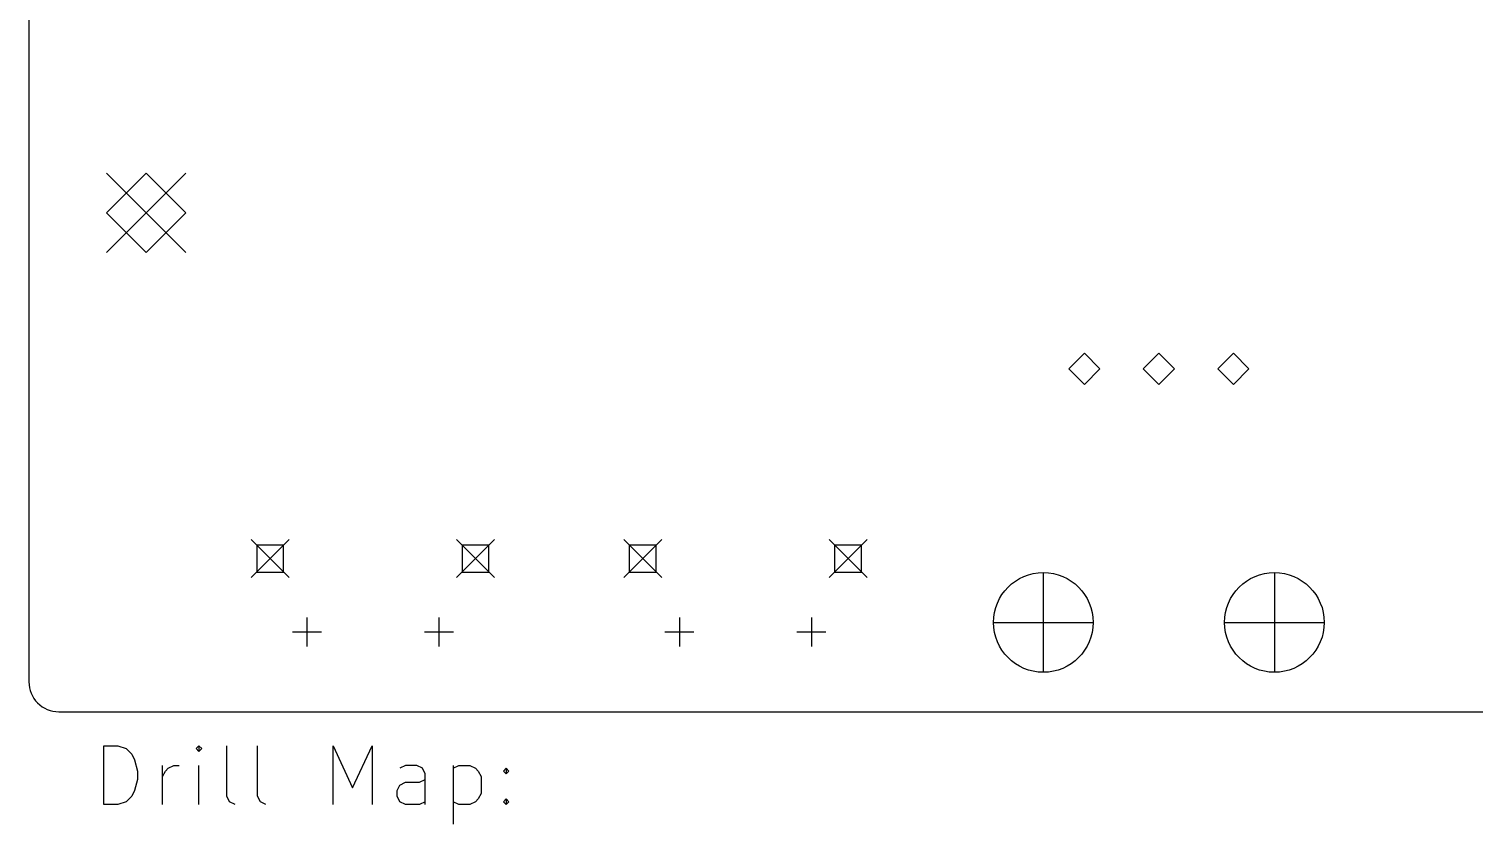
# Model space of a CAD drawing. Extents: x 8.78 to 12.8, y -7.54 to -3.15.
# Drawn here: x 8.858 to 10.798, y -6.411 to -5.344 of the extents above; entities that cross this region are included whole.
import ezdxf

# ---------------------------------------------------------------- set-up
doc = ezdxf.new("R2010")
doc.units = 0
doc.header["$MEASUREMENT"] = 0
doc.layers.add('BLACK', color=7, linetype='CONTINUOUS')

msp = doc.modelspace()

# ---------------------------------------------------------------- linework, layer by layer
at = {"layer": 'BLACK', "linetype": 'CONTINUOUS'}
for p, q in [((8.8583, -3.19), (8.8583, -6.22)), ((8.9626, -5.5374), (9.0689, -5.6437)), ((9.0689, -5.5374), (8.9626, -5.6437)), ((9.0157, -5.5374), (8.9626, -5.5906)), ((9.0689, -5.5906), (9.0157, -5.5374)), ((8.9626, -5.5906), (9.0157, -5.6437)), ((9.0157, -5.6437), (9.0689, -5.5906)), ((10.275, -5.779), (10.254, -5.8)), ((10.296, -5.8), (10.275, -5.779)), ((10.375, -5.779), (10.354, -5.8)), ((10.396, -5.8), (10.375, -5.779)), ((10.475, -5.779), (10.454, -5.8)), ((10.496, -5.8), (10.475, -5.779)), ((10.254, -5.8), (10.275, -5.821)), ((10.275, -5.821), (10.296, -5.8)), ((10.354, -5.8), (10.375, -5.821)), ((10.375, -5.821), (10.396, -5.8)), ((10.454, -5.8), (10.475, -5.821)), ((10.475, -5.821), (10.496, -5.8)), ((9.1567, -6.0291), (9.2077, -6.0801)), ((9.2077, -6.0291), (9.1567, -6.0801)), ((9.4323, -6.0291), (9.4833, -6.0801)), ((9.4833, -6.0291), (9.4323, -6.0801)), ((9.6567, -6.0291), (9.7077, -6.0801)), ((9.7077, -6.0291), (9.6567, -6.0801)), ((9.9323, -6.0291), (9.9833, -6.0801)), ((9.9833, -6.0291), (9.9323, -6.0801)), ((9.2002, -6.0365), (9.1642, -6.0365)), ((9.1642, -6.0365), (9.1642, -6.0726)), ((9.2002, -6.0726), (9.2002, -6.0365)), ((9.4758, -6.0365), (9.4398, -6.0365)), ((9.4398, -6.0365), (9.4398, -6.0726)), ((9.4758, -6.0726), (9.4758, -6.0365)), ((9.7002, -6.0365), (9.6642, -6.0365)), ((9.6642, -6.0365), (9.6642, -6.0726)), ((9.7002, -6.0726), (9.7002, -6.0365)), ((9.9758, -6.0365), (9.9398, -6.0365)), ((9.9398, -6.0365), (9.9398, -6.0726)), ((9.9758, -6.0726), (9.9758, -6.0365)), ((9.1642, -6.0726), (9.2002, -6.0726)), ((9.4398, -6.0726), (9.4758, -6.0726)), ((9.6642, -6.0726), (9.7002, -6.0726)), ((9.9398, -6.0726), (9.9758, -6.0726)), ((10.2199, -6.0732), (10.2199, -6.2071)), ((10.5301, -6.0732), (10.5301, -6.2071)), ((9.2314, -6.1335), (9.2314, -6.1725)), ((9.4086, -6.1335), (9.4086, -6.1725)), ((9.7314, -6.1335), (9.7314, -6.1725)), ((9.9086, -6.1335), (9.9086, -6.1725)), ((10.153, -6.1402), (10.2868, -6.1402)), ((10.4632, -6.1402), (10.597, -6.1402)), ((9.2119, -6.153), (9.2509, -6.153)), ((9.3891, -6.153), (9.4281, -6.153)), ((9.7119, -6.153), (9.7509, -6.153)), ((9.8891, -6.153), (9.9281, -6.153)), ((8.8983, -6.26), (12.7553, -6.26)), ((8.959, -6.3846), (8.959, -6.3059)), ((8.959, -6.3059), (8.9777, -6.3059)), ((8.9777, -6.3059), (8.989, -6.3096)), ((8.989, -6.3096), (8.9965, -6.3171)), ((8.9965, -6.3171), (9.0002, -6.3246)), ((9.0865, -6.3059), (9.0827, -6.3096)), ((9.0827, -6.3096), (9.0865, -6.3134)), ((9.0902, -6.3096), (9.0865, -6.3059)), ((9.0865, -6.3059), (9.0865, -6.3134)), ((9.0865, -6.3134), (9.0902, -6.3096)), ((9.124, -6.3734), (9.124, -6.3059)), ((9.1652, -6.3734), (9.1652, -6.3059)), ((9.2665, -6.3846), (9.2665, -6.3059)), ((9.2665, -6.3059), (9.2927, -6.3621)), ((9.2927, -6.3621), (9.319, -6.3059)), ((9.319, -6.3059), (9.319, -6.3846)), ((9.0002, -6.3246), (9.004, -6.3396)), ((9.004, -6.3396), (9.004, -6.3509)), ((9.0377, -6.3846), (9.0377, -6.3321)), ((9.0377, -6.3471), (9.0415, -6.3396)), ((9.0415, -6.3396), (9.0452, -6.3359)), ((9.0452, -6.3359), (9.0527, -6.3321)), ((9.0527, -6.3321), (9.0602, -6.3321)), ((9.0865, -6.3846), (9.0865, -6.3321)), ((9.3639, -6.3321), (9.3564, -6.3359)), ((9.3789, -6.3321), (9.3639, -6.3321)), ((9.3864, -6.3359), (9.3789, -6.3321)), ((9.3902, -6.3434), (9.3864, -6.3359)), ((9.4277, -6.3321), (9.4277, -6.4108)), ((9.4277, -6.3359), (9.4352, -6.3321)), ((9.4352, -6.3321), (9.4502, -6.3321)), ((9.4502, -6.3321), (9.4577, -6.3359)), ((9.4577, -6.3359), (9.4614, -6.3396)), ((9.4614, -6.3396), (9.4652, -6.3471)), ((9.4952, -6.3396), (9.4989, -6.3359)), ((9.4989, -6.3434), (9.4952, -6.3396)), ((9.4989, -6.3359), (9.5027, -6.3396)), ((9.4989, -6.3359), (9.4989, -6.3434)), ((9.5027, -6.3396), (9.4989, -6.3434)), ((9.004, -6.3509), (9.0002, -6.3659)), ((9.3527, -6.3659), (9.3564, -6.3584)), ((9.3564, -6.3584), (9.3639, -6.3546)), ((9.3639, -6.3546), (9.3827, -6.3546)), ((9.3827, -6.3546), (9.3902, -6.3509)), ((9.3902, -6.3846), (9.3902, -6.3434)), ((9.4652, -6.3471), (9.4652, -6.3696)), ((8.989, -6.3809), (8.9777, -6.3846)), ((8.9965, -6.3734), (8.989, -6.3809)), ((9.0002, -6.3659), (8.9965, -6.3734)), ((9.1277, -6.3809), (9.124, -6.3734)), ((9.1352, -6.3846), (9.1277, -6.3809)), ((9.169, -6.3809), (9.1652, -6.3734)), ((9.1765, -6.3846), (9.169, -6.3809)), ((9.3527, -6.3734), (9.3527, -6.3659)), ((9.3564, -6.3809), (9.3527, -6.3734)), ((9.3639, -6.3846), (9.3564, -6.3809)), ((9.3902, -6.3809), (9.3827, -6.3846)), ((9.4352, -6.3846), (9.4277, -6.3809)), ((9.4577, -6.3809), (9.4502, -6.3846)), ((9.4614, -6.3771), (9.4577, -6.3809)), ((9.4652, -6.3696), (9.4614, -6.3771)), ((9.4952, -6.3809), (9.4989, -6.3771)), ((9.4989, -6.3846), (9.4952, -6.3809)), ((9.4989, -6.3771), (9.5027, -6.3809)), ((9.4989, -6.3771), (9.4989, -6.3846)), ((9.5027, -6.3809), (9.4989, -6.3846)), ((8.9777, -6.3846), (8.959, -6.3846)), ((9.3827, -6.3846), (9.3639, -6.3846)), ((9.4502, -6.3846), (9.4352, -6.3846))]:
    msp.add_line(p, q, dxfattribs=at)
at = {"layer": 'BLACK'}
for centre in [(10.2199, -6.1402), (10.5301, -6.1402)]:
    msp.add_circle(centre, 0.0669, dxfattribs=at)
msp.add_arc((8.8983, -6.22), 0.04, -180, -89.9989, dxfattribs=at)

doc.saveas('drawing.dxf')
